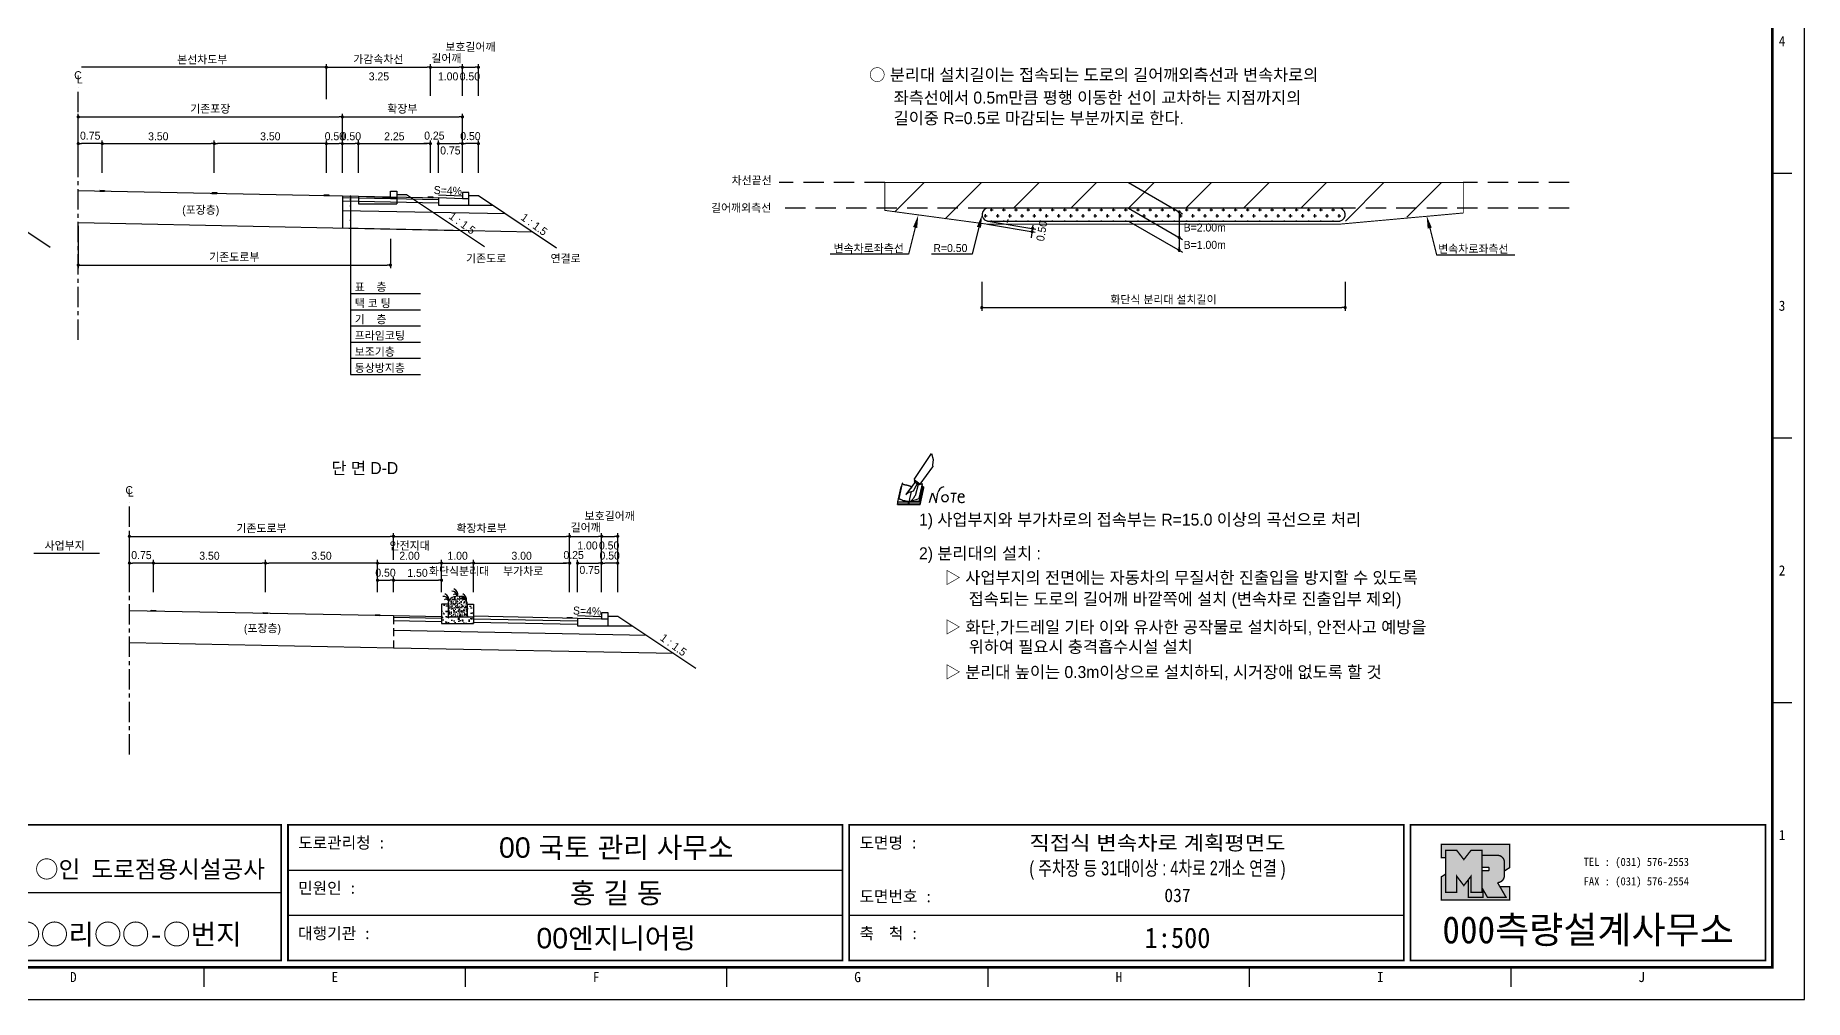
# Model space of a CAD drawing. Header units: millimetres. Extents: x 579 to 1002, y -21 to 278.
# Drawn here: x 725.7 to 1002, y -21 to 129.6 of the extents above; entities that cross this region are included whole.
import ezdxf
from ezdxf.enums import TextEntityAlignment as Align

# ---------------------------------------------------------------- set-up
doc = ezdxf.new("R2010")
doc.units = ezdxf.units.MM
doc.linetypes.add('CENTER', pattern=[50.8, 31.75, -6.35, 6.35, -6.35])
doc.linetypes.add('HIDDEN', pattern=[9.525, 6.35, -3.175])
for name, color, linetype in [('CC-GSTR-0004', 4, 'Continuous'), ('CM-LANE-0030', 30, 'Continuous'), ('CZ-DIMT-0002', 7, 'Continuous'), ('CZ-EXST-0002', 1, 'Continuous'), ('CZ-LIN1-0007', 7, 'Continuous'), ('CZ-LIN2-0003', 3, 'Continuous'), ('CZ-LINE-0001', 7, 'Continuous'), ('CZ-TEXT-BOX0', 7, 'Continuous'), ('TITLE', 7, 'Continuous')]:
    doc.layers.add(name, color=color, linetype=linetype)
doc.styles.add('견고딕', font='arial.ttf')
doc.styles.add('돋움', font='')
doc.styles.add('돋음체', font='')
doc.styles.get('돋움').set_extended_font_data('Dotum')
doc.styles.get('돋음체').set_extended_font_data('DotumChe')

# ---------------------------------------------------------------- blocks, each defined once
blk = doc.blocks.new('note')
for p, q in [((0.85, 3.5), (3.53, 7.57)), ((3.53, 7.57), (3.8, 6.64)), ((3.8, 6.64), (3.69, 5.72)), ((3.69, 5.72), (3.74, 5.46)), ((-1.01, 2.9), (-1.53, 0.52)), ((-1, 2.9), (-1.01, 2.9)), ((-0.98, 2.85), (-1, 2.9)), ((-0.95, 2.8), (-0.98, 2.85)), ((-0.9, 2.75), (-0.95, 2.8)), ((0.75, 2.77), (-0.46, 1.16)), ((1, 3.1), (0.75, 2.77)), ((0.85, 3.5), (1.8, 2.79)), ((1, 3.4), (0.85, 3.21)), ((0.85, 3.21), (1.52, 2.71)), ((1.16, 2.53), (1.37, 2.82)), ((2.13, 2.84), (1.44, 2.63)), ((1.52, 2.71), (1.66, 2.9)), ((1.6, 0.53), (2.13, 2.84)), ((1.8, 2.79), (3.74, 5.46)), ((-1.24, 2.36), (-1.77, 0)), ((-1.77, 0), (1.77, 0)), ((-1.77, 0), (-1.77, -0.3)), ((-1.53, 0.52), (-1.55, 0.54)), ((-1.48, 0.48), (-1.53, 0.52)), ((-1.43, 0.44), (-1.48, 0.48)), ((-1.38, 0.41), (-1.43, 0.44)), ((-1.33, 0.4), (-1.38, 0.41)), ((-1.27, 0.37), (-1.33, 0.4)), ((-1.22, 0.35), (-1.27, 0.37)), ((-1.13, 2.36), (-1.24, 2.36)), ((-1.17, 0.33), (-1.22, 0.35)), ((-1.12, 0.32), (-1.17, 0.33)), ((-1.02, 0.25), (-1.12, 0.32)), ((-0.97, 0.22), (-1.02, 0.25)), ((-0.93, 0.21), (-0.97, 0.22)), ((-0.88, 0.19), (-0.93, 0.21)), ((-0.85, 2.72), (-0.9, 2.75)), ((-0.8, 0.18), (-0.88, 0.19)), ((-0.79, 2.69), (-0.85, 2.72)), ((-0.75, 0.17), (-0.8, 0.18)), ((-0.74, 2.68), (-0.79, 2.69)), ((-0.7, 0.16), (-0.75, 0.17)), ((-0.69, 2.65), (-0.74, 2.68)), ((-0.64, 0.15), (-0.7, 0.16)), ((-0.64, 2.65), (-0.69, 2.65)), ((-0.59, 2.63), (-0.64, 2.65)), ((-0.58, 0.14), (-0.64, 0.15)), ((-0.54, 2.62), (-0.59, 2.63)), ((-0.53, 0.13), (-0.58, 0.14)), ((-0.48, 2.61), (-0.54, 2.62)), ((-0.48, 0.12), (-0.53, 0.13)), ((-0.43, 2.61), (-0.48, 2.61)), ((-0.43, 0.11), (-0.48, 0.12)), ((0.37, 2.24), (-0.46, 1.16)), ((-0.46, 1.16), (-0.08, 1.47)), ((-0.38, 2.59), (-0.43, 2.61)), ((-0.38, 0.08), (-0.43, 0.11)), ((-0.33, 2.59), (-0.38, 2.59)), ((-0.29, 0.06), (-0.38, 0.08)), ((-0.27, 2.58), (-0.33, 2.59)), ((-0.23, 0.05), (-0.29, 0.06)), ((-0.22, 2.57), (-0.27, 2.58)), ((-0.16, 0.04), (-0.23, 0.05)), ((-0.17, 2.56), (-0.22, 2.57)), ((-0.12, 2.55), (-0.17, 2.56)), ((-0.11, 0.03), (-0.16, 0.04)), ((-0.07, 2.53), (-0.12, 2.55)), ((-0.04, 0.02), (-0.11, 0.03)), ((-0.08, 1.47), (0.72, 1.75)), ((-0.01, 2.51), (-0.07, 2.53)), ((-0.05, -0.3), (-0.05, 0)), ((0, 0), (-0.04, 0.02)), ((0.04, 2.5), (-0.01, 2.51)), ((0.37, 1.63), (0, 0)), ((0, 0), (1.6, 0.53)), ((0, 0), (1.65, 0.18)), ((0, 0.01), (0.06, 0.04)), ((0, -0.3), (0, 0)), ((0.09, 2.48), (0.04, 2.5)), ((0.05, -0.3), (0.05, 0)), ((0.06, 0.04), (0.11, 0.07)), ((0.14, 2.48), (0.09, 2.48)), ((0.11, 0.07), (0.16, 0.09)), ((0.2, 2.47), (0.14, 2.48)), ((0.16, 0.09), (0.21, 0.12)), ((0.26, 2.43), (0.18, 2.46)), ((0.21, 0.12), (0.27, 0.14)), ((0.34, 2.4), (0.26, 2.43)), ((0.27, 0.14), (0.36, 0.19)), ((0.45, 2.37), (0.34, 2.4)), ((0.36, 0.19), (0.41, 0.22)), ((0.41, 0.22), (0.46, 0.27)), ((0.46, 0.27), (0.51, 0.3)), ((0.51, 0.3), (0.56, 0.34)), ((0.56, 0.34), (0.6, 0.4)), ((0.6, 0.4), (0.64, 0.45)), ((0.64, 0.45), (0.67, 0.51)), ((0.67, 0.51), (0.74, 0.58)), ((0.72, 1.75), (1.16, 2.53)), ((0.74, 0.58), (0.79, 0.63)), ((0.79, 0.63), (0.83, 0.68)), ((0.83, 0.68), (0.86, 0.73)), ((0.86, 0.73), (0.89, 0.79)), ((0.89, 0.84), (0.92, 0.89)), ((0.89, 0.79), (0.89, 0.84)), ((0.92, 0.89), (0.96, 0.95)), ((0.96, 0.95), (1.01, 0.97)), ((1.47, 2.74), (1.01, 0.97)), ((1.65, 0.18), (2.19, 2.48)), ((1.77, 0), (2.3, 2.36)), ((1.77, -0.3), (2.3, 2.07)), ((1.77, -0.38), (2.3, 1.99)), ((1.77, -0.44), (2.3, 1.93)), ((1.77, 0), (1.77, -0.3)), ((2.19, 2.48), (2.04, 2.47)), ((2.3, 2.36), (2.16, 2.36)), ((2.3, 2.36), (2.3, 2.07)), ((3.21, -0.08), (3.68, 1.4)), ((3.68, 1.4), (4.26, -0.14)), ((4.26, -0.14), (4.56, 1.44)), ((6.55, 1.34), (7.46, 1.34)), ((7.01, 1.34), (6.87, -0.11)), ((7.71, 0.77), (7.71, 0.55)), ((7.71, 0.77), (8.67, 0.77)), ((-1.77, -0.3), (1.77, -0.3)), ((-1.77, -0.43), (-1.77, -0.3)), ((-1.77, -0.37), (1.77, -0.37)), ((-1.77, -0.43), (1.77, -0.43))]:
    blk.add_line(p, q)
for centre, major_axis, start_param, end_param in [((0.4, 2.31), (0.0702, 0.0702), 3.283946, 6.425539), ((5.68, 1.23), (-0.806, 0.806), -0.591174, 0.597824), ((5.66, 0.58), (-0.378, 0.378), 3.926991, 10.210176), ((8.3, 0.49), (0.422, 0.422), 2.265602, 4.634911), ((8.19, 0.77), (-0.342, 0.342), 3.926991, 7.068583)]:
    blk.add_ellipse(centre, major_axis=major_axis, ratio=1, start_param=start_param, end_param=end_param)
blk = doc.blocks.new('_Dot')
at = {"color": 0, "linetype": 'ByBlock', "lineweight": -2}
blk.add_line((-0.5, 0), (-1, 0), dxfattribs=at)
at = {"color": 0, "linetype": 'ByBlock', "const_width": 0.5}
blk.add_lwpolyline([(-0.25, 0, 1), (0.25, 0, 1)], format="xyb", close=True, dxfattribs=at)

msp = doc.modelspace()

# ---------------------------------------------------------------- hatches: boundary and pattern name
at = {"layer": 'CZ-EXST-0002'}
h = msp.add_hatch(dxfattribs=at)
h.set_pattern_fill('AR-SAND', color=256, scale=0.01, style=0)
h.set_pattern_definition([(37.5, (-318.96105, 3521.64036), (-0.016000313, 0.489413237), [0, -0.38608, 0, -0.4318, 0, -0.41275]), (7.5, (-318.96105, 3521.64036), (0.44952328, 0.7168251), [0, -0.20828, 0, -0.34798, 0, -0.13335]), (327.5, (-319.27347, 3521.64036), (0.79099237, 0.001437185), [0, -0.127, 0, -0.4572, 0, -0.5969]), (317.5, (-319.2735, 3521.64036), (0.76355645, 0.22292932), [0, -0.0635, 0, -0.29972, 0, -0.3429])])
edge = h.paths.add_edge_path()
edge.add_ellipse((791.66, 40.79), major_axis=(-1.5, 0), ratio=0.829212, start_angle=180, end_angle=360)
edge.add_line((790.16, 40.79), (790.16, 38.79))
edge.add_line((790.16, 38.79), (793.16, 38.79))
edge.add_line((793.16, 38.79), (793.16, 40.79))
h = msp.add_hatch(dxfattribs=at)
h.set_pattern_fill('AR-CONC', color=256, scale=0.01, style=0)
h.set_pattern_definition([(50, (-318.961, 3521.6404), (1.8218467, -0.15939086), [0.1905, -2.0955]), (355, (-318.961, 3521.6404), (-0.3524283, 1.9105664), [0.1524, -1.6764]), (100.451, (-318.8092, 3521.627), (1.469425, 1.7511669), [0.1619, -1.7809]), (46.1842, (-318.961, 3522.1484), (2.7107904, -0.4204233), [0.28575, -3.14325]), (96.6356, (-318.7351, 3522.1133), (2.3740423, 2.4742556), [0.24285, -2.67135]), (351.184, (-318.961, 3522.1484), (2.374046, 2.4742512), [0.2286, -2.5146]), (21, (-318.707, 3522.0214), (1.5161488, -1.0226552), [0.1905, -2.0955]), (326, (-318.707, 3522.0214), (0.6180203, 1.8418797), [0.1524, -1.6764]), (71.4514, (-318.5807, 3521.9361), (2.1341649, 0.8192286), [0.1619, -1.7809]), (37.5, (-318.96105, 3521.64036), (0.03088603, 0.84555039), [0, -1.65608, 0, -1.7018, 0, -1.68275]), (7.5, (-318.96105, 3521.6404), (0.66819663, 1.00180575), [0, -0.97028, 0, -1.61798, 0, -0.64135]), (327.5, (-319.5275, 3521.64036), (1.35590595, -0.05728744), [0, -0.635, 0, -1.9812, 0, -2.6289]), (317.5, (-319.7815, 3521.6404), (1.4812918, 0.2542649), [0, -0.8255, 0, -1.31572, 0, -1.8669])])
h.paths.add_polyline_path([(794.16, 37.79), (794.16, 40.79), (793.16, 40.79), (793.16, 38.79), (790.16, 38.79), (790.16, 40.79), (789.16, 40.79), (789.16, 37.79)])
at = {"layer": 'CZ-LIN1-0007'}
for points in [[(736.53, 105.29), (736.53, 105.41), (735.78, 105.43), (735.78, 105.3)], [(754.03, 104.94), (754.03, 105.06), (753.28, 105.08), (753.28, 104.95)], [(771.53, 104.59), (771.53, 104.71), (770.78, 104.73), (770.78, 104.6)], [(787.78, 104.26), (787.78, 104.39), (787.03, 104.4), (787.03, 104.28)], [(744.53, 39.69), (744.53, 39.81), (743.78, 39.83), (743.78, 39.7)], [(762.03, 39.34), (762.03, 39.46), (761.28, 39.48), (761.28, 39.35)], [(779.53, 38.99), (779.53, 39.11), (778.78, 39.13), (778.78, 39)], [(809.53, 38.59), (809.53, 38.71), (808.78, 38.73), (808.78, 38.6)]]:
    msp.add_hatch(color=256, dxfattribs=at).paths.add_polyline_path(points)
at = {"layer": 'CZ-LIN2-0003'}
h = msp.add_hatch(dxfattribs=at)
h.set_pattern_fill('CROSS', color=256, scale=0.15, style=0)
h.set_pattern_definition([(0, (-1469.2695, 556.7332), (0.9525, 0.9525), [0.47625, -1.42875]), (90, (-1469.0314, 556.4951), (-0.9525, 0.9525), [0.47625, -1.42875])])
h.paths.add_polyline_path([(874.57, 102.63, 0.868933), (874.3, 100.67, -0.000934), (874.43, 100.63), (929.43, 100.63, -0.000934), (929.57, 100.67, 0.868933), (929.29, 102.63)])
at = {"layer": 'TITLE', "ltscale": 150}
h = msp.add_hatch(color=8, dxfattribs=at)
edge = h.paths.add_edge_path()
edge.add_line((955.96, 3.26), (945.3, 3.26))
edge.add_line((945.3, 3.26), (945.3, 1.18))
edge.add_line((945.3, 1.18), (946, 1.18))
edge.add_line((946, 1.18), (946, 2.35))
edge.add_line((946, 2.35), (947.7, 2.35))
edge.add_line((947.7, 2.35), (948.82, 0.9))
edge.add_line((948.82, 0.9), (949.95, 2.35))
edge.add_line((949.95, 2.35), (951.65, 2.35))
edge.add_line((951.65, 2.35), (951.65, 1.56))
edge.add_line((951.65, 1.56), (954.08, 1.56))
edge.add_arc((954.08, 0.49), 1.07, 0, 90, ccw=False)
edge.add_line((955.15, 0.49), (955.15, -0.88))
edge.add_line((955.15, -0.88), (955.96, -0.37))
edge.add_line((955.96, -0.37), (955.96, 3.26))
h.paths.add_polyline_path([(949.51, -2.27), (948.82, -3.15), (947.7, -1.69), (947.7, -4.21), (946, -4.21), (946, -1.36), (945.3, -1.8), (945.3, -5.43), (955.96, -5.43), (955.96, -3.35), (954.47, -3.35), (955.42, -5), (952.52, -5), (951.82, -3.79), (951.82, -5), (949.51, -5)])
msp.add_hatch(color=5, dxfattribs=at).paths.add_polyline_path([(951.65, 2.35), (949.95, 2.35), (948.82, 0.9), (947.7, 2.35), (946, 2.35), (946, -4.21), (947.7, -4.21), (947.7, -1.69), (948.82, -3.15), (949.95, -1.69), (949.95, -4.21), (951.65, -4.21)])
h = msp.add_hatch(color=161, dxfattribs=at)
edge = h.paths.add_edge_path()
edge.add_arc((954.08, 0.49), 1.07, 360, 450)
edge.add_line((954.08, 1.56), (951.65, 1.56))
edge.add_line((951.65, 1.56), (951.65, -0.3))
edge.add_line((951.65, -0.3), (952.64, -0.3))
edge.add_arc((952.64, -0.41), 0.113, 0, 90, ccw=False)
edge.add_line((952.75, -0.41), (952.75, -0.72))
edge.add_arc((952.64, -0.72), 0.113, 270, 360, ccw=False)
edge.add_line((952.64, -0.83), (951.65, -0.83))
edge.add_line((951.65, -0.83), (951.65, -4.21))
edge.add_line((951.65, -4.21), (949.95, -4.21))
edge.add_line((949.95, -4.21), (949.95, -1.69))
edge.add_line((949.95, -1.69), (949.51, -2.27))
edge.add_line((949.51, -2.27), (949.51, -5))
edge.add_line((949.51, -5), (951.82, -5))
edge.add_line((951.82, -5), (951.82, -3.79))
edge.add_line((951.82, -3.79), (952.52, -5))
edge.add_line((952.52, -5), (955.42, -5))
edge.add_line((955.42, -5), (954.08, -2.69))
edge.add_arc((954.08, -1.62), 1.07, 270, 360)
edge.add_line((955.15, -1.62), (955.15, 0.49))

# ---------------------------------------------------------------- linework, layer by layer
at = {"color": 0, "linetype": 'ByBlock', "lineweight": -2}
for p, q in [((770.91, 124.64), (770.66, 124.64)), ((881.51, 99.71), (881.55, 99.96)), ((904.37, 101.8), (904.37, 101.55)), ((881.35, 98.72), (881.31, 98.48)), ((904.37, 97.8), (904.37, 97.55)), ((904.37, 96.3), (904.37, 96.55))]:
    msp.add_line(p, q, dxfattribs=at)
at = {"color": 0, "linetype": 'ByBlock', "const_width": 0.25}
for points in [[(771.03, 124.64, 1), (771.28, 124.64, 1)], [(904.37, 101.92, 1), (904.37, 102.17, 1)], [(881.49, 99.59, 1), (881.45, 99.34, 1)], [(881.37, 98.85, 1), (881.41, 99.09, 1)], [(904.37, 97.92, 1), (904.37, 98.17, 1)], [(904.37, 96.17, 1), (904.37, 95.92, 1)]]:
    msp.add_lwpolyline(points, format="xyb", close=True, dxfattribs=at)
at = {"layer": 'CC-GSTR-0004'}
for points in [[(793.41, 104.09), (792.41, 104.09), (788.66, 104.24), (788.66, 103.09), (793.41, 103.09), (793.41, 105.09), (792.41, 105.09), (792.41, 104.09)], [(815.16, 38.42), (814.16, 38.42), (810.41, 38.57), (810.41, 37.42), (815.16, 37.42), (815.16, 39.42), (814.16, 39.42), (814.16, 38.42)]]:
    msp.add_lwpolyline(points, dxfattribs=at)
at = {"layer": 'CM-LANE-0030'}
for p, q in [((859.94, 102.07), (864.51, 106.63)), ((867.8, 100.95), (873.49, 106.63)), ((878.47, 102.63), (882.47, 106.63)), ((887.45, 102.63), (891.45, 106.63)), ((896.43, 102.63), (900.43, 106.63)), ((905.41, 102.63), (909.41, 106.63)), ((914.39, 102.63), (918.39, 106.63)), ((923.37, 102.63), (927.37, 106.63)), ((930.35, 100.63), (936.35, 106.63)), ((939.93, 101.23), (945.33, 106.63))]:
    msp.add_line(p, q, dxfattribs=at)
at = {"layer": 'CM-LANE-0030', "const_width": 0.15}
msp.add_lwpolyline([(948.74, 106.63), (948.74, 101.88), (929.35, 100.13, 0.022569), (929.35, 100.13), (874.43, 100.13, 0.006704), (874.43, 100.13), (858.38, 102.29), (858.38, 106.63)], format="xyb", close=True, dxfattribs=at)
at = {"layer": 'CZ-EXST-0002'}
for p, q in [((732.41, 105.37), (776.16, 104.49)), ((781.16, 105.29), (782.16, 105.29)), ((781.16, 104.29), (781.16, 105.29)), ((782.16, 105.29), (782.16, 103.29)), ((776.16, 104.49), (781.16, 104.29)), ((776.16, 104.49), (776.16, 103.29)), ((776.16, 103.29), (782.16, 103.29)), ((781.16, 104.29), (782.16, 104.29)), ((782.16, 104.79), (783.66, 104.79)), ((783.66, 104.79), (795.86, 96.66)), ((732.41, 100.37), (792.08, 99.17)), ((781.66, 38.94), (740.4, 39.77)), ((781.66, 33.94), (740.4, 34.77))]:
    msp.add_line(p, q, dxfattribs=at)
at = {"layer": 'CZ-LIN1-0007'}
for p, q in [((735.78, 105.43), (736.53, 105.41)), ((735.78, 105.3), (736.53, 105.29)), ((736.53, 105.41), (736.53, 105.29)), ((753.28, 105.08), (754.03, 105.06)), ((754.03, 105.06), (754.03, 104.94)), ((753.28, 104.95), (754.03, 104.94)), ((770.78, 104.73), (771.53, 104.71)), ((770.78, 104.6), (771.53, 104.59)), ((771.53, 104.71), (771.53, 104.59)), ((787.03, 104.4), (787.78, 104.39)), ((787.03, 104.28), (787.78, 104.26)), ((787.78, 104.39), (787.78, 104.26)), ((743.78, 39.83), (744.53, 39.81)), ((743.78, 39.7), (743.78, 39.83)), ((744.53, 39.69), (743.78, 39.7)), ((744.53, 39.81), (744.53, 39.69)), ((761.28, 39.35), (761.28, 39.48)), ((761.28, 39.48), (762.03, 39.46)), ((762.03, 39.34), (761.28, 39.35)), ((762.03, 39.46), (762.03, 39.34)), ((778.78, 39.13), (779.53, 39.11)), ((778.78, 39), (778.78, 39.13)), ((779.53, 38.99), (778.78, 39)), ((779.53, 39.11), (779.53, 38.99)), ((808.78, 38.6), (808.78, 38.73)), ((808.78, 38.73), (809.53, 38.71)), ((809.53, 38.71), (809.53, 38.59)), ((809.53, 38.59), (808.78, 38.6))]:
    msp.add_line(p, q, dxfattribs=at)
at = {"layer": 'CZ-LIN2-0003'}
for p, q in [((715.82, 104.69), (728.03, 96.55)), ((773.66, 104.54), (788.66, 104.24)), ((773.66, 104.54), (773.66, 99.54)), ((773.66, 104.29), (788.66, 103.99)), ((773.66, 103.79), (788.66, 103.49)), ((773.66, 102.29), (799.12, 101.78)), ((793.41, 104.59), (794.91, 104.59)), ((793.41, 103.09), (797.16, 103.09)), ((794.91, 104.59), (807.11, 96.46)), ((773.66, 99.54), (803.37, 98.95)), ((789.16, 38.79), (781.66, 38.94)), ((789.16, 38.54), (781.66, 38.69)), ((789.16, 40.79), (789.16, 37.79)), ((790.16, 40.79), (789.16, 40.79)), ((790.16, 40.79), (790.16, 38.79)), ((790.16, 38.79), (793.16, 38.79)), ((793.16, 40.79), (793.16, 38.79)), ((793.16, 40.79), (794.16, 40.79)), ((793.16, 38.79), (794.16, 38.79)), ((794.16, 40.79), (794.16, 37.79)), ((810.41, 38.57), (794.16, 38.89)), ((815.16, 38.92), (816.66, 38.92)), ((816.66, 38.92), (828.86, 30.78)), ((789.16, 38.04), (781.66, 38.19)), ((821.18, 35.9), (781.66, 36.69)), ((789.16, 37.79), (794.16, 37.79)), ((810.41, 38.12), (794.16, 38.44)), ((810.41, 37.62), (794.16, 37.94)), ((815.16, 37.42), (818.91, 37.42)), ((825.43, 33.07), (781.66, 33.94))]:
    msp.add_line(p, q, dxfattribs=at)
msp.add_lwpolyline([(929.43, 100.63, -0.000934), (929.57, 100.67, 0.868933), (929.29, 102.63), (874.57, 102.63, 0.868933), (874.3, 100.67, -0.000934), (874.43, 100.63)], format="xyb", close=True, dxfattribs=at)
for centre, radius, start, end in [((789.39, 41.13), 0.88, 7.8639, 92.7752), ((789.85, 41.11), 0.44, 19.771, 124.0366), ((789.28, 41.48), 1, 347.1802, 67.3267), ((790.79, 41.92), 0.88, 7.8639, 92.7752), ((791.24, 41.89), 0.44, 19.771, 124.0366), ((790.68, 42.26), 1, 347.1802, 67.3267), ((792.18, 41.13), 0.88, 7.8639, 92.7752), ((792.64, 41.11), 0.44, 19.771, 124.0366), ((792.07, 41.48), 1, 347.1802, 67.3267)]:
    msp.add_arc(centre, radius, start, end, dxfattribs=at)
msp.add_ellipse((791.66, 40.79), major_axis=(-1.5, 0), ratio=0.829212, start_param=3.141593, end_param=6.283185, dxfattribs=at)
at = {"layer": 'CZ-LINE-0001'}
for p, q in [((770.66, 124.64), (732.91, 124.64)), ((771.16, 119.66), (771.16, 125.14)), ((771.16, 120.16), (771.16, 125.14)), ((771.66, 124.64), (786.91, 124.64)), ((787.41, 120.16), (787.41, 125.14)), ((787.41, 120.16), (787.41, 125.14)), ((787.91, 124.64), (791.91, 124.64)), ((792.41, 120.16), (792.41, 125.14)), ((792.41, 120.16), (792.41, 125.14)), ((792.91, 124.64), (794.41, 124.64)), ((794.91, 120.16), (794.91, 125.14)), ((732.41, 113.21), (732.41, 117.39)), ((732.91, 116.89), (773.16, 116.89)), ((773.66, 113.21), (773.66, 117.39)), ((773.66, 113.21), (773.66, 117.39)), ((774.16, 116.89), (791.91, 116.89)), ((792.41, 113.21), (792.41, 117.39)), ((732.41, 108.16), (732.41, 113.21)), ((735.66, 112.71), (732.91, 112.71)), ((736.16, 108.16), (736.16, 113.21)), ((736.16, 108.16), (736.16, 113.21)), ((736.66, 112.71), (753.16, 112.71)), ((753.66, 108.16), (753.66, 113.21)), ((753.66, 108.16), (753.66, 113.21)), ((770.66, 112.71), (754.16, 112.71)), ((771.16, 108.16), (771.16, 113.21)), ((771.16, 108.16), (771.16, 113.21)), ((771.66, 112.71), (773.16, 112.71)), ((773.66, 108.16), (773.66, 113.21)), ((773.66, 108.16), (773.66, 113.21)), ((774.16, 112.71), (775.66, 112.71)), ((776.16, 108.16), (776.16, 113.21)), ((776.16, 108.16), (776.16, 113.21)), ((776.66, 112.71), (786.91, 112.71)), ((786.91, 112.71), (786.41, 112.71)), ((787.41, 108.16), (787.41, 113.21)), ((787.41, 108.16), (787.41, 113.21)), ((788.66, 108.16), (788.66, 113.21)), ((788.66, 108.16), (788.66, 113.21)), ((789.16, 112.71), (789.66, 112.71)), ((789.16, 112.71), (791.91, 112.71)), ((792.41, 108.16), (792.41, 113.21)), ((792.41, 110.61), (792.41, 113.21)), ((794.41, 112.71), (792.91, 112.71)), ((794.91, 108.16), (794.91, 113.21)), ((896.43, 106.63), (904.87, 101.76)), ((774.94, 104.52), (774.94, 76.66)), ((896.43, 102.63), (904.87, 97.76)), ((732.41, 99.87), (732.41, 93.25)), ((874.43, 100.13), (881.88, 98.89)), ((874.51, 100.62), (881.97, 99.38)), ((877.56, 100.37), (877.64, 100.87)), ((896.43, 100.63), (904.87, 95.76)), ((904.37, 102.05), (904.37, 96.05)), ((781.16, 97.86), (781.16, 93.25)), ((881.31, 98.48), (881.23, 97.98)), ((732.91, 93.75), (780.66, 93.75)), ((774.94, 89.31), (785.87, 89.31)), ((873.53, 91.15), (873.53, 86.61)), ((930.29, 91.15), (930.29, 86.61)), ((774.94, 86.78), (785.87, 86.78)), ((874.03, 87.11), (929.79, 87.11)), ((774.94, 84.25), (785.87, 84.25)), ((774.94, 81.72), (785.87, 81.72)), ((774.94, 79.19), (785.87, 79.19)), ((774.94, 76.66), (785.87, 76.66)), ((740.4, 47.7), (740.4, 51.88)), ((740.9, 51.38), (781.15, 51.38)), ((781.65, 47.7), (781.65, 51.88)), ((781.65, 47.7), (781.65, 51.88)), ((782.15, 51.38), (808.66, 51.38)), ((809.16, 47.7), (809.16, 51.88)), ((809.16, 46.9), (809.16, 51.88)), ((809.66, 51.38), (813.66, 51.38)), ((814.16, 46.9), (814.16, 51.88)), ((814.16, 46.9), (814.16, 51.88)), ((814.66, 51.38), (816.16, 51.38)), ((816.66, 46.9), (816.66, 51.88)), ((725.49, 48.77), (735.71, 48.77)), ((740.4, 42.65), (740.4, 47.7)), ((743.65, 47.2), (740.9, 47.2)), ((744.15, 42.65), (744.15, 47.7)), ((744.15, 42.65), (744.15, 47.7)), ((744.65, 47.2), (761.15, 47.2)), ((761.65, 42.65), (761.65, 47.7)), ((761.65, 42.65), (761.65, 47.7)), ((778.65, 47.2), (762.15, 47.2)), ((779.15, 42.65), (779.15, 47.7)), ((779.15, 42.65), (779.15, 47.7)), ((779.65, 47.2), (788.65, 47.2)), ((789.15, 42.65), (789.15, 47.7)), ((789.15, 42.65), (789.15, 47.7)), ((789.65, 47.2), (793.66, 47.2)), ((794.16, 42.65), (794.16, 47.7)), ((794.16, 42.65), (794.16, 47.7)), ((794.66, 47.2), (808.66, 47.2)), ((808.66, 47.2), (808.16, 47.2)), ((809.16, 42.65), (809.16, 47.7)), ((809.16, 42.65), (809.16, 47.7)), ((810.41, 42.65), (810.41, 47.7)), ((810.41, 42.65), (810.41, 47.7)), ((810.91, 47.2), (813.66, 47.2)), ((810.91, 47.2), (811.41, 47.2)), ((814.16, 42.65), (814.16, 47.7)), ((814.16, 45.09), (814.16, 47.7)), ((816.16, 47.2), (814.66, 47.2)), ((816.66, 42.65), (816.66, 47.7)), ((779.15, 42.65), (779.15, 45.02)), ((779.65, 44.52), (781.15, 44.52)), ((781.65, 42.65), (781.65, 45.02)), ((781.65, 42.65), (781.65, 45.02)), ((782.15, 44.52), (788.65, 44.52)), ((789.15, 42.65), (789.15, 45.02))]:
    msp.add_line(p, q, dxfattribs=at)
at = {"layer": 'CZ-LINE-0001', "linetype": 'CENTER', "ltscale": 0.1}
for p, q in [((732.41, 82.09), (732.41, 121.47)), ((740.4, 17.3), (740.4, 56.68))]:
    msp.add_line(p, q, dxfattribs=at)
at = {"layer": 'CZ-LINE-0001', "linetype": 'HIDDEN', "ltscale": 0.5}
for p, q in [((858.38, 106.63), (841.86, 106.63)), ((965.26, 106.63), (948.74, 106.63)), ((874.57, 102.63), (841.86, 102.63)), ((965.26, 102.63), (929.29, 102.63))]:
    msp.add_line(p, q, dxfattribs=at)
at = {"layer": 'CZ-LINE-0001', "linetype": 'HIDDEN', "ltscale": 0.2}
msp.add_line((781.66, 38.94), (781.66, 33.94), dxfattribs=at)
at = {"layer": 'CZ-LINE-0001'}
for points in [[(792.3, 104.5), (788.66, 104.65)], [(863.12, 99.61), (862.07, 95.43), (849.84, 95.43)], [(873.09, 99.65), (872.03, 95.47), (865.69, 95.47)], [(814.05, 38.83), (810.41, 38.98)]]:
    msp.add_lwpolyline(points, dxfattribs=at)
at = {"layer": 'CZ-LINE-0001', "extrusion": (0, 0, -1)}
msp.add_lwpolyline([(-943.49, 99.52), (-944.55, 95.34), (-956.77, 95.34)], dxfattribs=at)
at = {"layer": 'CZ-LINE-0001', "linetype": 'ByBlock'}
for centre, start, end in [((774.93, 103.77), 0, 180), ((774.93, 103.77), 0, 180), ((774.93, 103.77), 180, 0), ((774.93, 103.77), 180, 0), ((774.93, 102.97), 0, 180), ((774.93, 102.97), 0, 180), ((774.93, 102.97), 180, 0), ((774.93, 102.97), 180, 0), ((774.94, 104.46), 0, 180), ((774.94, 104.46), 0, 180), ((774.94, 104.46), 180, 0), ((774.94, 104.46), 180, 0), ((774.94, 104.26), 0, 180), ((774.94, 104.26), 0, 180), ((774.94, 104.26), 180, 0), ((774.94, 104.26), 180, 0), ((774.94, 104.02), 0, 180), ((774.94, 104.02), 0, 180), ((774.94, 104.02), 180, 0), ((774.94, 104.02), 180, 0), ((774.93, 100.74), 0, 180), ((774.93, 100.74), 0, 180), ((774.93, 100.74), 180, 0), ((774.93, 100.74), 180, 0)]:
    msp.add_arc(centre, 0.0625, start, end, dxfattribs=at)
at = {"layer": 'CZ-LINE-0001'}
for points in [[(862.8, 99.69), (863.61, 101.55), (863.45, 99.53)], [(872.76, 99.73), (873.57, 101.59), (873.41, 99.57)]]:
    msp.add_solid(points, dxfattribs=at)
at = {"layer": 'CZ-LINE-0001', "extrusion": (0, 0, -1)}
msp.add_solid([(-943.82, 99.6), (-943.01, 101.46), (-943.17, 99.44)], dxfattribs=at)
at = {"layer": 'TITLE', "color": 7, "linetype": 'Continuous'}
for p, q in [((1000.04, 108.05), (997.01, 108.05)), ((1000.04, 66.72), (997.01, 66.72)), ((1000.04, 25.39), (997.01, 25.39)), ((752.07, -18.96), (752.07, -15.94)), ((792.89, -18.96), (792.89, -15.94)), ((833.71, -18.96), (833.71, -15.94)), ((874.54, -18.96), (874.54, -15.94)), ((915.36, -18.96), (915.36, -15.94)), ((956.19, -18.96), (956.19, -15.94))]:
    msp.add_line(p, q, dxfattribs=at)
at = {"layer": 'TITLE', "ltscale": 150}
for p, q in [((765.17, -0.73), (851.78, -0.73)), ((764.11, -4.27), (677.5, -4.27)), ((765.17, -7.8), (851.78, -7.8)), ((852.84, -7.8), (939.45, -7.8))]:
    msp.add_line(p, q, dxfattribs=at)
at = {"layer": 'TITLE'}
msp.add_line((997.12, -15.94), (588.26, -15.94), dxfattribs=at)
msp.add_lwpolyline([(578.69, -20.97), (1002.05, -20.97), (1002.05, 278.4), (578.69, 278.4)], close=True, dxfattribs=at)
at = {"layer": 'TITLE', "linetype": 'Continuous', "const_width": 0.403}
msp.add_lwpolyline([(588.77, -15.94), (588.77, 273.36), (997.01, 273.36), (997.01, -15.94)], close=True, dxfattribs=at)
at = {"layer": 'TITLE', "ltscale": 150}
for points, const_width in [([(677.5, 6.34), (764.11, 6.34), (764.11, -14.88), (677.5, -14.88)], 0.265), ([(851.78, -14.88), (765.17, -14.88), (765.17, 6.34), (851.78, 6.34)], 0.265), ([(852.84, 6.34), (939.45, 6.34), (939.45, -14.88), (852.84, -14.88)], 0.265), ([(995.95, 6.34), (995.95, -14.88), (940.51, -14.88), (940.51, 6.34), (995.95, 6.34)], 0.265), ([(951.65, 2.35), (949.95, 2.35), (948.82, 0.9), (947.7, 2.35), (946, 2.35), (946, -4.21), (947.7, -4.21), (947.7, -1.69), (948.82, -3.15), (949.95, -1.69), (949.95, -4.21), (951.65, -4.21)], 0.212), ([(949.51, -2.27), (948.82, -3.15), (947.7, -1.69), (947.7, -4.21), (946, -4.21), (946, -1.36), (945.3, -1.8), (945.3, -5.43), (955.96, -5.43), (955.96, -3.35), (954.47, -3.35), (955.42, -5), (952.52, -5), (951.82, -3.79), (951.82, -5), (949.51, -5)], 0.212)]:
    msp.add_lwpolyline(points, close=True, dxfattribs=dict(at, const_width=const_width))
at = {"layer": 'TITLE', "ltscale": 150, "const_width": 0.212}
for points in [[(955.96, 3.26), (945.3, 3.26), (945.3, 1.18), (946, 1.18), (946, 2.35), (947.7, 2.35), (948.82, 0.9), (949.95, 2.35), (951.65, 2.35), (951.65, 1.56), (954.08, 1.56, -0.414214), (955.15, 0.49), (955.15, -0.88), (955.96, -0.37)], [(955.15, 0.49, 0.414214), (954.08, 1.56), (951.65, 1.56), (951.65, -0.3), (952.64, -0.3, -0.414214), (952.75, -0.41), (952.75, -0.72, -0.414214), (952.64, -0.83), (951.65, -0.83), (951.65, -4.21), (949.95, -4.21), (949.95, -1.69), (949.51, -2.27), (949.51, -5), (951.82, -5), (951.82, -3.79), (952.52, -5), (955.42, -5), (954.08, -2.69, 0.414214), (955.15, -1.62)]]:
    msp.add_lwpolyline(points, format="xyb", close=True, dxfattribs=at)

# ---------------------------------------------------------------- block references
at = {"layer": 'CZ-LINE-0001', "xscale": 0.5, "yscale": 0.5, "zscale": 0.5, "rotation": 180}
for p in [(771.16, 124.64), (787.41, 124.64), (792.41, 124.64), (732.41, 116.89), (773.66, 116.89), (732.41, 112.71), (736.16, 112.71), (753.66, 112.71), (771.16, 112.71), (773.66, 112.71), (776.16, 112.71), (788.66, 112.71), (788.66, 112.71), (792.41, 112.71), (732.41, 93.75), (873.53, 87.11), (740.4, 51.38), (781.65, 51.38), (809.16, 51.38), (814.16, 51.38), (740.4, 47.2), (744.15, 47.2), (761.65, 47.2), (779.15, 47.2), (789.15, 47.2), (794.16, 47.2), (810.41, 47.2), (810.41, 47.2), (814.16, 47.2), (779.15, 44.52), (781.65, 44.52)]:
    msp.add_blockref('_Dot', p, dxfattribs=at)
at = {"layer": 'CZ-LINE-0001', "xscale": 0.5, "yscale": 0.5, "zscale": 0.5}
for p in [(787.41, 124.64), (792.41, 124.64), (794.91, 124.64), (773.66, 116.89), (792.41, 116.89), (736.16, 112.71), (753.66, 112.71), (771.16, 112.71), (773.66, 112.71), (776.16, 112.71), (787.41, 112.71), (787.41, 112.71), (792.41, 112.71), (794.91, 112.71), (781.16, 93.75), (930.29, 87.11), (781.65, 51.38), (809.16, 51.38), (814.16, 51.38), (816.66, 51.38), (744.15, 47.2), (761.65, 47.2), (779.15, 47.2), (789.15, 47.2), (794.16, 47.2), (809.16, 47.2), (809.16, 47.2), (814.16, 47.2), (816.66, 47.2), (781.65, 44.52), (789.15, 44.52)]:
    msp.add_blockref('_Dot', p, dxfattribs=at)
at = {"layer": 'CZ-TEXT-BOX0'}
msp.add_blockref('note', (862.13, 56.76), dxfattribs=at)

# ---------------------------------------------------------------- texts
at = {"layer": 'CZ-DIMT-0002', "style": '돋움'}
for s, p in [('○ 분리대 설치길이는 접속되는 도로의 길어깨외측선과 변속차로의', (855.92, 123.46)), ('좌측선에서 0.5m만큼 평행 이동한 선이 교차하는 지점까지의', (859.77, 119.9)), ('길이중 R=0.5로 마감되는 부분까지로 한다.', (859.77, 116.7)), ('1) 사업부지와 부가차로의 접속부는 R=15.0 이상의 곡선으로 처리', (863.73, 54)), ('2) 분리대의 설치 :', (863.73, 48.73)), ('▷ 사업부지의 전면에는 자동차의 무질서한 진출입을 방지할 수 있도록', (867.72, 44.93)), ('접속되는 도로의 길어깨 바깥쪽에 설치 (변속차로 진출입부 제외)', (871.5, 41.61)), ('▷ 화단,가드레일 기타 이와 유사한 공작물로 설치하되, 안전사고 예방을', (867.72, 37.21)), ('위하여 필요시 충격흡수시설 설치', (871.5, 34.14)), ('▷ 분리대 높이는 0.3m이상으로 설치하되, 시거장애 없도록 할 것', (867.72, 30.19))]:
    msp.add_text(s, height=1.875, dxfattribs=at).set_placement(p, align=Align.MIDDLE_LEFT)
for s, p in [('C', (732.37, 123.4)), ('L', (732.63, 122.74)), ('차선끝선', (837.59, 106.97)), ('C', (740.37, 58.6)), ('L', (740.63, 58.2))]:
    msp.add_text(s, height=1.25, dxfattribs=at).set_placement(p, align=Align.MIDDLE_CENTER)
for s, p in [('3.25', (777.78, 122.59)), ('1.00', (788.59, 122.59)), ('0.50', (791.99, 122.59)), ('(포장층)', (748.64, 101.75)), ('길어깨외측선', (831.24, 102.06)), ('B=2.00m', (905.06, 98.99)), ('변속차로좌측선', (850.38, 95.74)), ('R=0.50', (865.97, 95.78)), ('B=1.00m', (905.06, 96.28)), ('변속차로좌측선', (944.82, 95.65)), ('기존도로', (792.98, 94.15)), ('연결로', (806.17, 94.15)), ('표    층', (775.59, 89.7)), ('택 코 팅', (775.59, 87.17)), ('기    층', (775.59, 84.64)), ('프라임코팅', (775.59, 82.11)), ('보조기층', (775.59, 79.58)), ('동상방지층', (775.59, 77.05)), ('사업부지', (727.15, 49.3)), ('안전지대', (781.03, 49.3)), ('1.00', (810.35, 49.33)), ('0.50', (813.74, 49.33)), ('화단식분리대', (787.18, 45.32)), ('부가차로', (798.76, 45.32)), ('(포장층)', (758.28, 36.39))]:
    msp.add_text(s, height=1.25, dxfattribs=at).set_placement(p)
for s, rotation, p in [('S=4%', 357.7094, (790.14, 105.39)), ('1 : 1.5', 323.8881, (792.38, 100.3)), ('1 : 1.5', 323.8881, (803.63, 100.1)), ('S=4%', 357.7094, (811.89, 39.72)), ('1 : 1.5', 323.8881, (825.38, 34.43))]:
    msp.add_text(s, height=1.25, rotation=rotation, dxfattribs=at).set_placement(p, align=Align.MIDDLE_CENTER)
at = {"layer": 'CZ-DIMT-0002', "insert": (751.78, 125.78), "char_height": 1.25, "attachment_point": 5, "style": '돋움'}
msp.add_mtext('본선차도부', dxfattribs=at)
at = {"layer": 'CZ-DIMT-0002', "insert": (882.9, 99.06), "char_height": 1.25, "attachment_point": 5, "rotation": 80.5236, "style": '돋움'}
msp.add_mtext('\\A1;0.50', dxfattribs=at)
at = {"layer": 'CZ-LINE-0001', "char_height": 1.25, "attachment_point": 5, "style": '돋움'}
for s, insert in [('\\A1;보호길어깨', (793.66, 127.75)), ('\\A1;가감속차선', (779.28, 125.83)), ('\\A1;길어깨', (789.91, 125.96)), ('\\A1;기존포장', (753.03, 118.09)), ('\\A1;확장부', (783.03, 118.09)), ('\\A1;0.75', (734.28, 113.95)), ('\\A1;3.50', (744.91, 113.85)), ('\\A1;3.50', (762.41, 113.85)), ('\\A1;0.50', (772.49, 113.86)), ('\\A1;0.50', (774.99, 113.86)), ('\\A1;2.25', (781.78, 113.85)), ('\\A1;0.25', (788.03, 113.96)), ('\\A1;0.50', (793.66, 113.88)), ('\\A1;0.75', (790.53, 111.64)), ('\\A1;기존도로부', (756.78, 94.94)), ('\\A1;화단식 분리대 설치길이', (901.91, 88.3)), ('\\A1;보호길어깨', (815.41, 54.49)), ('\\A1;기존도로부', (761.03, 52.57)), ('\\A1;확장차로{\\fGulimChe|b0|i0|c129|p32;부}', (795.41, 52.57)), ('\\A1;길어깨', (811.66, 52.7)), ('\\A1;0.75', (742.28, 48.44)), ('\\A1;3.50', (752.9, 48.34)), ('\\A1;3.50', (770.4, 48.34)), ('\\A1;2.00', (784.15, 48.34)), ('\\A1;1.00', (791.66, 48.34)), ('\\A1;3.00', (801.66, 48.34)), ('\\A1;0.25', (809.78, 48.45)), ('\\A1;0.50', (815.41, 48.37)), ('\\A1;0.50', (780.4, 45.69)), ('\\A1;1.50', (785.4, 45.67)), ('\\A1;0.75', (812.28, 46.12))]:
    msp.add_mtext(s, dxfattribs=dict(at, insert=insert))
at = {"layer": 'CZ-TEXT-BOX0', "style": '돋움'}
msp.add_text('단 면 D-D', height=1.875, dxfattribs=at).set_placement((777.17, 62.04), align=Align.MIDDLE_CENTER)
at = {"layer": 'TITLE', "color": 3, "linetype": 'Continuous', "style": '돋음체'}
for s, p in [('4', (998.52, 128.72)), ('3', (998.52, 87.39)), ('2', (998.52, 46.06)), ('1', (998.52, 4.73)), ('D', (731.65, -17.45)), ('E', (772.48, -17.45)), ('F', (813.3, -17.45)), ('G', (854.13, -17.45)), ('H', (894.95, -17.45)), ('I', (935.78, -17.45)), ('J', (976.6, -17.45))]:
    msp.add_text(s, height=1.59, dxfattribs=at).set_placement(p, align=Align.MIDDLE)
at = {"layer": 'TITLE', "style": '돋음체'}
for s, p in [('도로관리청 :', (766.76, 2.63)), ('도면명 :', (854.43, 2.63)), ('민원인 :', (766.76, -4.44)), ('도면번호 :', (854.43, -5.76)), ('대행기관 :', (766.76, -11.52)), ('축  척 :', (854.43, -11.52))]:
    msp.add_text(s, height=1.804, dxfattribs=at).set_placement(p)
at = {"layer": 'TITLE', "color": 7, "linetype": 'Continuous'}
for s, height, style, p in [('00 국토 관리 사무소', 3.1832, '견고딕', (816.43, 2.81)), ('국도 ○○호선 ○○○외 ○인 도로점용시설공사', 2.7, '돋음체', (723.31, -0.58)), ('홍 길 동', 3.183, '견고딕', (816.43, -4.27)), ('○○시 ○○면 ○○리○○-○번지', 3.1832, '돋음체', (725.33, -10.74)), ('00엔지니어링', 3.183, '견고딕', (816.43, -11.34))]:
    msp.add_text(s, height=height, dxfattribs=dict(at, style=style)).set_placement(p, align=Align.MIDDLE)
at = {"layer": 'TITLE', "style": '돋움'}
for s, width, p, p2 in [('직접식 변속차로 계획평면도', 1.010039, (880.97, 2.38), (920.97, 2.38)), ('( 주차장 등 31대이상 : 4차로 2개소 연결 )', 0.670122, (880.97, -1.57), (920.97, -1.57))]:
    msp.add_text(s, height=2.25, dxfattribs=dict(at, width=width)).set_placement(p, p2, align=Align.FIT)
at = {"layer": 'TITLE', "color": 180, "style": '돋음체'}
for s, p in [('TEL : (031) 576-2553', (967.53, -0.1)), ('FAX : (031) 576-2554', (967.53, -3.13))]:
    msp.add_text(s, height=1.2733, dxfattribs=at).set_placement(p)
at = {"layer": 'TITLE', "linetype": 'Continuous', "style": '돋음체'}
for s, height, p in [('037', 2.122, (904.1, -4.7)), ('1:500', 3.183, (904.1, -11.34))]:
    msp.add_text(s, height=height, dxfattribs=at).set_placement(p, align=Align.MIDDLE)
at = {"layer": 'TITLE', "color": 180, "style": '돋음체'}
msp.add_text('000측량설계사무소', height=4.244, dxfattribs=at).set_placement((968.23, -12.19), align=Align.CENTER)

doc.saveas('drawing.dxf')
